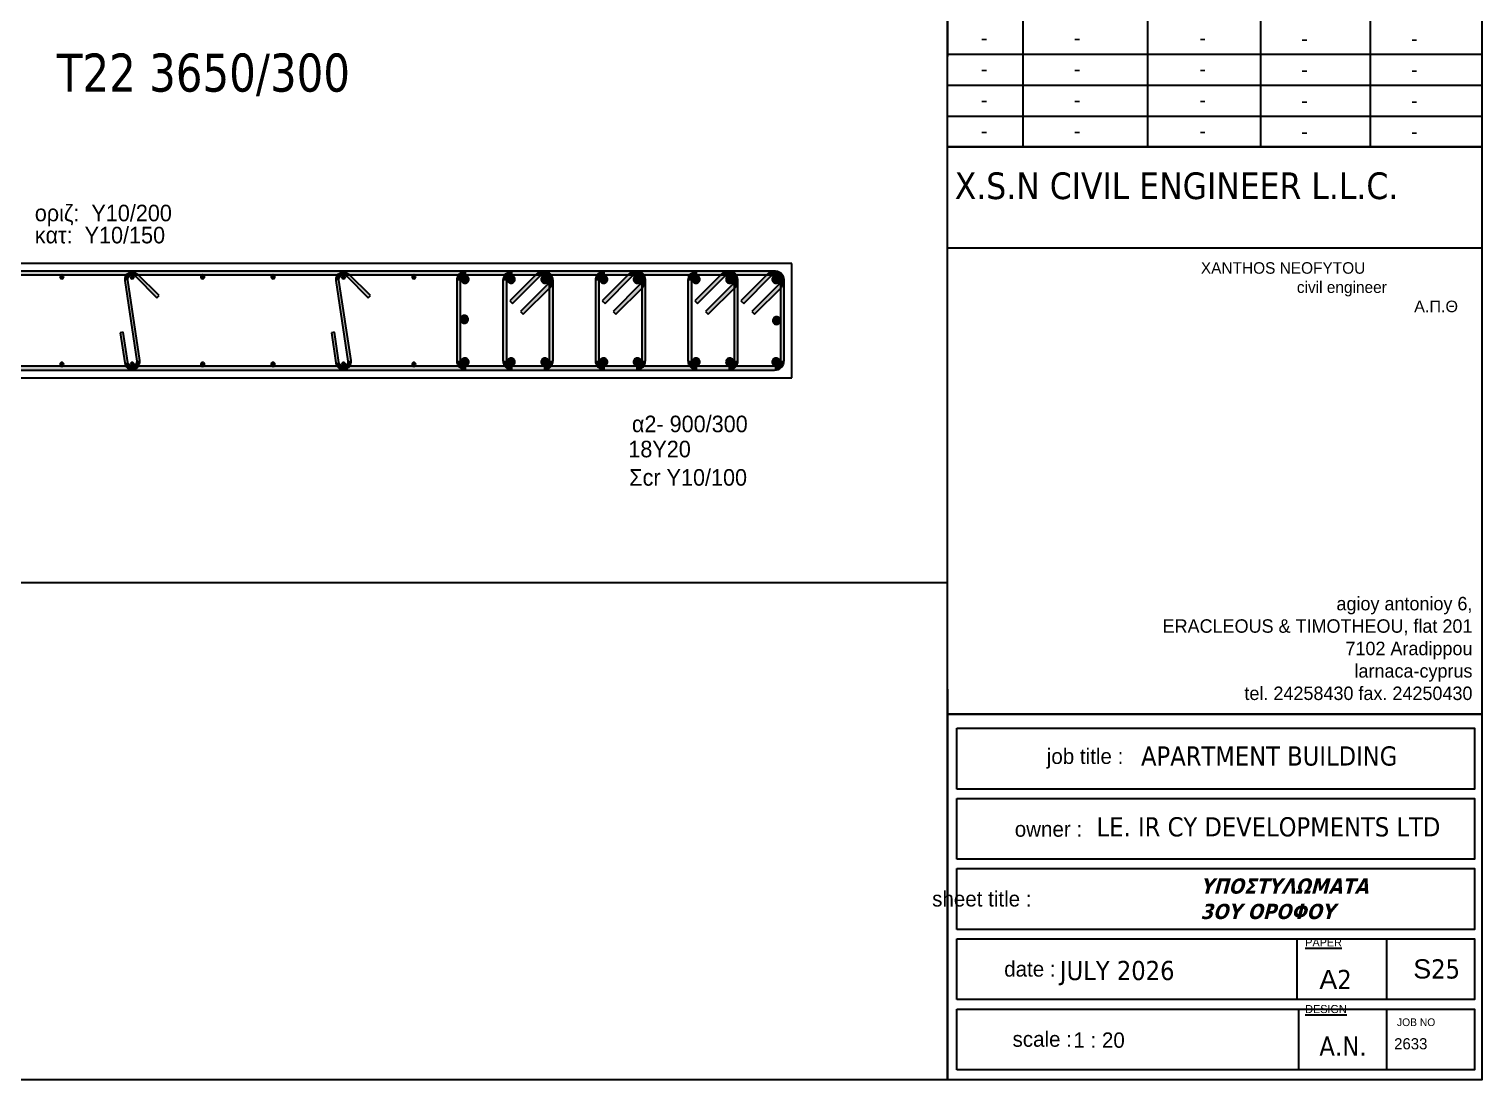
# Model space of a CAD drawing. Header units: millimetres. Extents: x -2171 to 1563, y -1758 to -1505.
# Drawn here: x -259.87 to -240.79, y -1630.29 to -1616.49 of the extents above; entities that cross this region are included whole.
import ezdxf

# ---------------------------------------------------------------- set-up
doc = ezdxf.new("R2010")
doc.units = ezdxf.units.MM
for name, color, linetype in [('-S_TEXT', 3, 'Continuous'), ('ANOIGMATA', 7, 'Continuous'), ('Col_Det', 7, 'Continuous'), ('Col_Det_Fill', 7, 'Continuous'), ('Geo_Col_Pro_1', 7, 'Continuous'), ('pinakaki', 153, 'Continuous')]:
    doc.layers.add(name, color=color, linetype=linetype)
doc.layers.add('TEXT', color=20, linetype='Continuous', lineweight=13)
doc.styles.add('S1Arl22_b_934_161', font='arial.ttf', dxfattribs={"width": 0.933629, "height": 0.002175})
doc.styles.get("Standard").update_dxf_attribs({"font": 'tahoma.ttf'})

# ---------------------------------------------------------------- blocks, each defined once
blk = doc.blocks.new('PINAKAKI')
at = {"color": 0}
for p, q in [((121988.65, -208358.392), (121988.65, -208373.351)), ((121989.64, -208370.631), (121989.64, -208374.541)), ((121991.28, -208374.541), (121991.28, -208370.631)), ((121992.766, -208374.541), (121992.766, -208370.631)), ((121994.208, -208374.541), (121994.208, -208370.631)), ((121995.67, -208375.87), (121988.651, -208375.87)), ((121988.651, -208381.659), (121988.651, -208386.792)), ((121988.774, -208382.974), (121988.774, -208382.175)), ((121988.774, -208383.895), (121988.774, -208383.096)), ((121988.774, -208384.816), (121988.774, -208384.018)), ((121988.774, -208385.738), (121988.774, -208384.939)), ((121988.774, -208386.659), (121988.774, -208385.861))]:
    blk.add_line(p, q, dxfattribs=at)
at = {"color": 3}
blk.add_line((121995.67, -208372.455), (121995.67, -208374.541), dxfattribs=at)
at = {"color": 0}
for points in [[(121988.651, -208370.631), (121995.67, -208370.631), (121995.67, -208374.541), (121988.651, -208374.541)], [(121988.651, -208370.631), (121995.67, -208370.631), (121995.67, -208374.541), (121988.651, -208374.541)], [(121988.651, -208374.541), (121995.67, -208374.541), (121995.67, -208381.988), (121988.651, -208381.988)], [(121988.651, -208381.988), (121995.67, -208381.988), (121995.67, -208386.792), (121988.651, -208386.792)]]:
    blk.add_lwpolyline(points, close=True, dxfattribs=at)
for points in [[(121988.651, -208373.322), (121995.67, -208373.322)], [(121988.651, -208373.728), (121995.67, -208373.728)], [(121988.651, -208374.135), (121995.67, -208374.135)], [(121988.774, -208382.175), (121995.574, -208382.175), (121995.574, -208382.974), (121988.774, -208382.974)], [(121988.774, -208383.096), (121995.574, -208383.096), (121995.574, -208383.895), (121988.774, -208383.895)], [(121988.774, -208384.018), (121995.574, -208384.018), (121995.574, -208384.816), (121988.774, -208384.816)], [(121988.774, -208384.939), (121995.574, -208384.939), (121995.574, -208385.738), (121988.774, -208385.738)], [(121993.239, -208384.939), (121993.239, -208385.738)], [(121994.417, -208384.939), (121994.417, -208385.738)], [(121988.774, -208385.861), (121995.574, -208385.861), (121995.574, -208386.659), (121988.774, -208386.659)], [(121993.259, -208385.861), (121993.259, -208386.659)], [(121994.417, -208385.861), (121994.417, -208386.659)]]:
    blk.add_lwpolyline(points, dxfattribs=at)
blk.add_lwpolyline([(121988.651, -208374.541), (121995.67, -208374.541)])
at = {"layer": 'ANOIGMATA', "attachment_point": 1}
for s, insert, char_height, width in [('\\pi4.5494;{\\fBankGothic Lt BT|b0|i0|c0|p34;\\H1.5x;\\C7;XANTHOS NEOFYTOU\\P\\pi5.8103;civil engineer\\P\\pi7.351;\\fArial|b0|i0|c161|p34;Α.Π.Θ}', (121987.429, -208376.054), 0.10094, 7.9171), ('\\pxqr;{\\fBankGothic Lt BT|b0|i0|c161|p34;\\H1.1667x;\\C0;agioy antonioy 6,\\PERACLEOUS & TIMOTHEOU, flat 201\\P7102 Aradippou\\Plarnaca-cyprus\\Ptel. 24258430 fax. 24250430}', (121987.487, -208380.449), 0.15141, 8.05841), ('\\pxqr;{\\fBankGothic Lt BT|b0|i0|c0|p34;\\H1.5x;\\C7; \\H1.3333x; job title :}', (121987.622, -208382.441), 0.10094, 3.33818), ('\\A1;\\pxql;{\\H0.99983x;\\C7;APARTMENT BUILDING  \\H0.75013x;  }', (121991.193, -208382.412), 0.25234, 5.34758), ('\\pxqr;{\\fBankGothic Lt BT|b0|i0|c0|p34;\\H1.5x;\\C7; \\H1.3333x; owner :}', (121987.081, -208383.397), 0.10094, 3.33818), ('\\A1;{\\C7;LE. IR CY DEVELOPMENTS LTD  }', (121990.609, -208383.342), 0.2523, 5.34758), ('{\\fBankGothic Lt BT|b0|i0|c0|p34;\\C7;     sheet title :}', (121988.074, -208384.313), 0.20187, 3.33818), ('\\pxi8.03;{\\fBankGothic Lt BT|b0|i0|c161|p34;\\H0.5x;\\L\\C7;PAPER\\H2x;\\l }', (121991.643, -208384.933), 0.2125, 3.51387), ('\\pxqr;{\\fBankGothic Lt BT|b0|i0|c0|p34;\\C7; date :}', (121986.733, -208385.234), 0.20187, 3.33818), ('{\\fTahoma|b0|i0|c0|p34;\\C7;JULY 2026}', (121990.127, -208385.229), 0.25234, 4.57511), ('\\pxi8.03;{\\fBankGothic Lt BT|b0|i0|c0|p34;\\H0.5x;\\L\\C7;DESIGN\\H2x;\\l }', (121991.643, -208385.808), 0.2125, 3.51387), ('\\pxi8.03;{\\fBankGothic Lt BT|b0|i0|c0|p34;\\C7;JOB NO}', (121993.744, -208385.984), 0.10094, 3.33818), ('\\pxqr;{\\fBankGothic Lt BT|b0|i0|c0|p34;\\C7; scale :}', (121986.947, -208386.155), 0.20187, 3.33818), ('\\pxi8.03;{\\fBankGothic Lt BT|b0|i0|c161|p34;\\C7;2\\fBankGothic Lt BT|b0|i0|c0|p34;633}', (121993.339, -208386.244), 0.14671, 4.85205)]:
    blk.add_mtext(s, dxfattribs=dict(at, insert=insert, char_height=char_height, width=width))
at = {"layer": 'ANOIGMATA', "char_height": 0.25234, "attachment_point": 1}
for s, insert in [('{\\fArial|b0|i0|c186|p34;A}2', (121993.535, -208385.347)), ('A{\\fArial|b0|i0|c186|p34;.}N{\\fArial|b0|i0|c186|p34;.}', (121993.535, -208386.222))]:
    blk.add_mtext_dynamic_manual_height_columns(s, width=10.89316, gutter_width=1, heights=[0], dxfattribs=dict(at, insert=insert))
at = {"layer": 'TEXT', "color": 0, "attachment_point": 1}
for s, insert, char_height, width in [('\\pxqc;{\\fTahoma|b0|i0|c0|p34;\\H0.8x;\\C7;-}', (121988.625, -208373.004), 0.25391, 1.01563), ('\\pxqc;{\\fTahoma|b0|i0|c0|p34;\\H0.8x;\\C7;-}', (121989.084, -208373.004), 0.25391, 2.53906), ('\\pxqc;{\\fTahoma|b0|i0|c0|p34;\\H0.8x;\\C7;-}', (121990.732, -208373.004), 0.25391, 2.53906), ('\\pxqc;{\\fTahoma|b0|i0|c161|p34;\\H0.8x;\\C7;-}', (121992.706, -208373.013), 0.25391, 1.26753), ('\\pxqc;{\\fTahoma|b0|i0|c161|p34;\\H0.8x;\\C7;-}', (121994.148, -208373.013), 0.25391, 1.26753), ('\\pxqc;{\\fTahoma|b0|i0|c0|p34;\\H0.8x;\\C7;-}', (121988.625, -208373.41), 0.25391, 1.01563), ('\\pxqc;{\\fTahoma|b0|i0|c0|p34;\\H0.8x;\\C7;-}', (121989.084, -208373.41), 0.25391, 2.53906), ('\\pxqc;{\\fTahoma|b0|i0|c0|p34;\\H0.8x;\\C7;-}', (121990.732, -208373.41), 0.25391, 2.53906), ('\\pxqc;{\\fTahoma|b0|i0|c161|p34;\\H0.8x;\\C7;-}', (121992.706, -208373.419), 0.25391, 1.26753), ('\\pxqc;{\\fTahoma|b0|i0|c161|p34;\\H0.8x;\\C7;-}', (121994.148, -208373.419), 0.25391, 1.26753), ('\\pxqc;{\\fTahoma|b0|i0|c0|p34;\\H0.8x;\\C7;-}', (121988.625, -208373.817), 0.25391, 1.01563), ('\\pxqc;{\\fTahoma|b0|i0|c0|p34;\\H0.8x;\\C7;-}', (121989.084, -208373.817), 0.25391, 2.53906), ('\\pxqc;{\\fTahoma|b0|i0|c0|p34;\\H0.8x;\\C7;-}', (121990.732, -208373.817), 0.25391, 2.53906), ('\\pxqc;{\\fTahoma|b0|i0|c161|p34;\\H0.8x;\\C7;-}', (121992.706, -208373.826), 0.25391, 1.26753), ('\\pxqc;{\\fTahoma|b0|i0|c161|p34;\\H0.8x;\\C7;-}', (121994.148, -208373.826), 0.25391, 1.26753), ('\\pxqc;{\\fTahoma|b0|i0|c0|p34;\\H0.8x;\\C7;-}', (121988.625, -208374.223), 0.25391, 1.01563), ('\\pxqc;{\\fTahoma|b0|i0|c0|p34;\\H0.8x;\\C7;-}', (121989.084, -208374.223), 0.25391, 2.53906), ('\\pxqc;{\\fTahoma|b0|i0|c0|p34;\\H0.8x;\\C7;-}', (121990.732, -208374.223), 0.25391, 2.53906), ('\\pxqc;{\\fTahoma|b0|i0|c161|p34;\\H0.8x;\\C7;-}', (121992.706, -208374.232), 0.25391, 1.26753), ('\\pxqc;{\\fTahoma|b0|i0|c161|p34;\\H0.8x;\\C7;-}', (121994.148, -208374.232), 0.25391, 1.26753), ('X.S.N CIVIL ENGINEER L.L.C.\\P', (121988.746, -208374.875), 0.35, 6.92207)]:
    blk.add_mtext(s, dxfattribs=dict(at, insert=insert, char_height=char_height, width=width))

msp = doc.modelspace()

# ---------------------------------------------------------------- hatches: boundary and pattern name
at = {"layer": 'Col_Det_Fill'}
for color, points in [(252, [(-253.05, -1619.7229), (-253.05, -1619.6729), (-264.9038, -1619.6729), (-264.9038, -1619.7229)]), (252, [(-258.6133, -1619.7977), (-258.5738, -1619.7918, -0.7233449), (-258.472, -1619.7405), (-258.4437, -1619.7122, 0.7233449)]), (252, [(-255.8384, -1619.7977), (-255.7989, -1619.7918, -0.7233449), (-255.6971, -1619.7405), (-255.6688, -1619.7122, 0.7233449)]), (252, [(-254.1266, -1619.7229), (-254.1266, -1619.6729, 0.4142136), (-254.2516, -1619.7979), (-254.2016, -1619.7979, -0.4142136)]), (252, [(-250.0766, -1619.7229), (-250.0766, -1619.6729), (-254.1266, -1619.6729), (-254.1266, -1619.7229)]), (252, [(-253.5194, -1619.7229), (-253.5194, -1619.6729, 0.4142136), (-253.6444, -1619.7979), (-253.5944, -1619.7979, -0.4142136)]), (252, [(-253.1123, -1619.7229), (-253.1123, -1619.6729), (-253.5194, -1619.6729), (-253.5194, -1619.7229)]), (252, [(-253.0373, -1619.7979), (-252.9873, -1619.7979, 0.6681786), (-253.2007, -1619.7095), (-253.1653, -1619.7449, -0.6681786)]), (252, [(-253.0592, -1619.8509), (-253.0239, -1619.8863, 0.6681786), (-253.1123, -1619.6729), (-253.1123, -1619.7229, -0.6681786)]), (252, [(-252.3051, -1619.7229), (-252.3051, -1619.6729, 0.4142136), (-252.4301, -1619.7979), (-252.3801, -1619.7979, -0.4142136)]), (252, [(-251.898, -1619.7229), (-251.898, -1619.6729), (-252.3051, -1619.6729), (-252.3051, -1619.7229)]), (252, [(-251.823, -1619.7979), (-251.773, -1619.7979, 0.6681786), (-251.9864, -1619.7095), (-251.951, -1619.7449, -0.6681786)]), (252, [(-251.845, -1619.8509), (-251.8096, -1619.8863, 0.6681786), (-251.898, -1619.6729), (-251.898, -1619.7229, -0.6681786)]), (252, [(-251.0908, -1619.7229), (-251.0908, -1619.6729, 0.4142136), (-251.2158, -1619.7979), (-251.1658, -1619.7979, -0.4142136)]), (252, [(-250.6837, -1619.7229), (-250.6837, -1619.6729), (-251.0908, -1619.6729), (-251.0908, -1619.7229)]), (252, [(-250.6087, -1619.7979), (-250.5587, -1619.7979, 0.6681786), (-250.7721, -1619.7095), (-250.7367, -1619.7449, -0.6681786)]), (252, [(-250.6307, -1619.8509), (-250.5953, -1619.8863, 0.6681786), (-250.6837, -1619.6729), (-250.6837, -1619.7229, -0.6681786)]), (252, [(-250.0016, -1619.7979), (-249.9516, -1619.7979, 0.6681786), (-250.1649, -1619.7095), (-250.1296, -1619.7449, -0.6681786)]), (252, [(-250.0235, -1619.8509), (-249.9882, -1619.8863, 0.6681786), (-250.0766, -1619.6729), (-250.0766, -1619.7229, -0.6681786)]), (133, [(-259.4644, -1619.7479, 0.4142136), (-259.4394, -1619.7729, 0.4142136), (-259.4144, -1619.7479, 0.4142136), (-259.4394, -1619.7229, 0.4142136)]), (252, [(-258.4551, -1620.854), (-258.4156, -1620.8481), (-258.5738, -1619.7918), (-258.6133, -1619.7977)]), (133, [(-258.5394, -1619.7479, 0.4142136), (-258.5144, -1619.7729, 0.4142136), (-258.4894, -1619.7479, 0.4142136), (-258.5144, -1619.7229, 0.4142136)]), (252, [(-258.4437, -1619.7122), (-258.472, -1619.7405), (-258.1892, -1620.0233), (-258.1609, -1619.995)]), (133, [(-257.6145, -1619.7479, 0.4142136), (-257.5895, -1619.7729, 0.4142136), (-257.5645, -1619.7479, 0.4142136), (-257.5895, -1619.7229, 0.4142136)]), (133, [(-256.6895, -1619.7479, 0.4142136), (-256.6645, -1619.7729, 0.4142136), (-256.6395, -1619.7479, 0.4142136), (-256.6645, -1619.7229, 0.4142136)]), (252, [(-255.6802, -1620.854), (-255.6406, -1620.8481), (-255.7989, -1619.7918), (-255.8384, -1619.7977)]), (133, [(-255.7645, -1619.7479, 0.4142136), (-255.7395, -1619.7729, 0.4142136), (-255.7145, -1619.7479, 0.4142136), (-255.7395, -1619.7229, 0.4142136)]), (252, [(-255.6688, -1619.7122), (-255.6971, -1619.7405), (-255.4143, -1620.0233), (-255.386, -1619.995)]), (133, [(-254.8395, -1619.7479, 0.4142136), (-254.8145, -1619.7729, 0.4142136), (-254.7895, -1619.7479, 0.4142136), (-254.8145, -1619.7229, 0.4142136)]), (252, [(-254.2016, -1619.7979), (-254.2516, -1619.7979), (-254.2516, -1620.8479), (-254.2016, -1620.8479)]), (12, [(-254.0942, -1619.7802, 0.4142136), (-254.1442, -1619.7302, 0.4142136), (-254.1942, -1619.7802, 0.4142136), (-254.1442, -1619.8302, 0.4142136)]), (252, [(-253.5944, -1619.7979), (-253.6444, -1619.7979), (-253.6444, -1620.8479), (-253.5944, -1620.8479)]), (56, [(-253.4871, -1619.7802, 0.4142136), (-253.5371, -1619.7302, 0.4142136), (-253.5871, -1619.7802, 0.4142136), (-253.5371, -1619.8302, 0.4142136)]), (252, [(-253.1653, -1619.7449), (-253.2007, -1619.7095), (-253.5542, -1620.0631), (-253.5189, -1620.0984)]), (252, [(-253.4128, -1620.2045), (-253.3774, -1620.2399), (-253.0239, -1619.8863), (-253.0592, -1619.8509)]), (56, [(-253.0446, -1619.7802, 0.4142136), (-253.0946, -1619.7302, 0.4142136), (-253.1446, -1619.7802, 0.4142136), (-253.0946, -1619.8302, 0.4142136)]), (252, [(-253.0373, -1620.8479), (-252.9873, -1620.8479), (-252.9873, -1619.7979), (-253.0373, -1619.7979)]), (252, [(-252.3801, -1619.7979), (-252.4301, -1619.7979), (-252.4301, -1620.8479), (-252.3801, -1620.8479)]), (56, [(-252.2728, -1619.7802, 0.4142136), (-252.3228, -1619.7302, 0.4142136), (-252.3728, -1619.7802, 0.4142136), (-252.3228, -1619.8302, 0.4142136)]), (252, [(-251.951, -1619.7449), (-251.9864, -1619.7095), (-252.3399, -1620.0631), (-252.3046, -1620.0984)]), (252, [(-252.1985, -1620.2045), (-252.1632, -1620.2399), (-251.8096, -1619.8863), (-251.845, -1619.8509)]), (56, [(-251.8303, -1619.7802, 0.4142136), (-251.8803, -1619.7302, 0.4142136), (-251.9303, -1619.7802, 0.4142136), (-251.8803, -1619.8302, 0.4142136)]), (252, [(-251.823, -1620.8479), (-251.773, -1620.8479), (-251.773, -1619.7979), (-251.823, -1619.7979)]), (252, [(-251.1658, -1619.7979), (-251.2158, -1619.7979), (-251.2158, -1620.8479), (-251.1658, -1620.8479)]), (56, [(-251.0585, -1619.7802, 0.4142136), (-251.1085, -1619.7302, 0.4142136), (-251.1585, -1619.7802, 0.4142136), (-251.1085, -1619.8302, 0.4142136)]), (252, [(-250.7367, -1619.7449), (-250.7721, -1619.7095), (-251.1256, -1620.0631), (-251.0903, -1620.0984)]), (252, [(-250.9842, -1620.2045), (-250.9489, -1620.2399), (-250.5953, -1619.8863), (-250.6307, -1619.8509)]), (56, [(-250.616, -1619.7802, 0.4142136), (-250.666, -1619.7302, 0.4142136), (-250.716, -1619.7802, 0.4142136), (-250.666, -1619.8302, 0.4142136)]), (252, [(-250.6087, -1620.8479), (-250.5587, -1620.8479), (-250.5587, -1619.7979), (-250.6087, -1619.7979)]), (252, [(-250.1296, -1619.7449), (-250.1649, -1619.7095), (-250.5185, -1620.0631), (-250.4831, -1620.0984)]), (252, [(-250.3771, -1620.2045), (-250.3417, -1620.2399), (-249.9882, -1619.8863), (-250.0235, -1619.8509)]), (12, [(-250.0089, -1619.7802, 0.4142136), (-250.0589, -1619.7302, 0.4142136), (-250.1089, -1619.7802, 0.4142136), (-250.0589, -1619.8302, 0.4142136)]), (252, [(-250.0016, -1620.8479), (-249.9516, -1620.8479), (-249.9516, -1619.7979), (-250.0016, -1619.7979)]), (133, [(-254.1016, -1620.3062, 0.4142136), (-254.1516, -1620.2562, 0.4142136), (-254.2016, -1620.3062, 0.4142136), (-254.1516, -1620.3562, 0.4142136)]), (133, [(-250.0016, -1620.3229, 0.4142136), (-250.0516, -1620.2729, 0.4142136), (-250.1016, -1620.3229, 0.4142136), (-250.0516, -1620.3729, 0.4142136)]), (252, [(-258.633, -1620.4762), (-258.6726, -1620.4821), (-258.6133, -1620.8777), (-258.5738, -1620.8718)]), (252, [(-255.8581, -1620.4762), (-255.8977, -1620.4821), (-255.8384, -1620.8777), (-255.7989, -1620.8718)]), (252, [(-258.5738, -1620.8718), (-258.6133, -1620.8777, 1), (-258.4156, -1620.8481), (-258.4551, -1620.854, -1)]), (252, [(-255.7989, -1620.8718), (-255.8384, -1620.8777, 1), (-255.6406, -1620.8481), (-255.6802, -1620.854, -1)]), (252, [(-254.2016, -1620.8479), (-254.2516, -1620.8479, 0.4142136), (-254.1266, -1620.9729), (-254.1266, -1620.9229, -0.4142136)]), (12, [(-254.0942, -1620.8656, 0.4142136), (-254.1442, -1620.8156, 0.4142136), (-254.1942, -1620.8656, 0.4142136), (-254.1442, -1620.9156, 0.4142136)]), (252, [(-253.5944, -1620.8479), (-253.6444, -1620.8479, 0.4142136), (-253.5194, -1620.9729), (-253.5194, -1620.9229, -0.4142136)]), (56, [(-253.4871, -1620.8656, 0.4142136), (-253.5371, -1620.8156, 0.4142136), (-253.5871, -1620.8656, 0.4142136), (-253.5371, -1620.9156, 0.4142136)]), (56, [(-253.0446, -1620.8656, 0.4142136), (-253.0946, -1620.8156, 0.4142136), (-253.1446, -1620.8656, 0.4142136), (-253.0946, -1620.9156, 0.4142136)]), (252, [(-253.1123, -1620.9229), (-253.1123, -1620.9729, 0.4142136), (-252.9873, -1620.8479), (-253.0373, -1620.8479, -0.4142136)]), (252, [(-252.3801, -1620.8479), (-252.4301, -1620.8479, 0.4142136), (-252.3051, -1620.9729), (-252.3051, -1620.9229, -0.4142136)]), (56, [(-252.2728, -1620.8656, 0.4142136), (-252.3228, -1620.8156, 0.4142136), (-252.3728, -1620.8656, 0.4142136), (-252.3228, -1620.9156, 0.4142136)]), (56, [(-251.8303, -1620.8656, 0.4142136), (-251.8803, -1620.8156, 0.4142136), (-251.9303, -1620.8656, 0.4142136), (-251.8803, -1620.9156, 0.4142136)]), (252, [(-251.898, -1620.9229), (-251.898, -1620.9729, 0.4142136), (-251.773, -1620.8479), (-251.823, -1620.8479, -0.4142136)]), (252, [(-251.1658, -1620.8479), (-251.2158, -1620.8479, 0.4142136), (-251.0908, -1620.9729), (-251.0908, -1620.9229, -0.4142136)]), (56, [(-251.0585, -1620.8656, 0.4142136), (-251.1085, -1620.8156, 0.4142136), (-251.1585, -1620.8656, 0.4142136), (-251.1085, -1620.9156, 0.4142136)]), (56, [(-250.616, -1620.8656, 0.4142136), (-250.666, -1620.8156, 0.4142136), (-250.716, -1620.8656, 0.4142136), (-250.666, -1620.9156, 0.4142136)]), (252, [(-250.6837, -1620.9229), (-250.6837, -1620.9729, 0.4142136), (-250.5587, -1620.8479), (-250.6087, -1620.8479, -0.4142136)]), (12, [(-250.0089, -1620.8656, 0.4142136), (-250.0589, -1620.8156, 0.4142136), (-250.1089, -1620.8656, 0.4142136), (-250.0589, -1620.9156, 0.4142136)]), (252, [(-250.0766, -1620.9229), (-250.0766, -1620.9729, 0.4142136), (-249.9516, -1620.8479), (-250.0016, -1620.8479, -0.4142136)]), (252, [(-264.9038, -1620.9229), (-264.9038, -1620.9729), (-253.05, -1620.9729), (-253.05, -1620.9229)]), (133, [(-259.4644, -1620.8979, 0.4142136), (-259.4394, -1620.9229, 0.4142136), (-259.4144, -1620.8979, 0.4142136), (-259.4394, -1620.8729, 0.4142136)]), (133, [(-258.5394, -1620.8979, 0.4142136), (-258.5144, -1620.9229, 0.4142136), (-258.4894, -1620.8979, 0.4142136), (-258.5144, -1620.8729, 0.4142136)]), (133, [(-257.6145, -1620.8979, 0.4142136), (-257.5895, -1620.9229, 0.4142136), (-257.5645, -1620.8979, 0.4142136), (-257.5895, -1620.8729, 0.4142136)]), (133, [(-256.6895, -1620.8979, 0.4142136), (-256.6645, -1620.9229, 0.4142136), (-256.6395, -1620.8979, 0.4142136), (-256.6645, -1620.8729, 0.4142136)]), (133, [(-255.7645, -1620.8979, 0.4142136), (-255.7395, -1620.9229, 0.4142136), (-255.7145, -1620.8979, 0.4142136), (-255.7395, -1620.8729, 0.4142136)]), (133, [(-254.8395, -1620.8979, 0.4142136), (-254.8145, -1620.9229, 0.4142136), (-254.7895, -1620.8979, 0.4142136), (-254.8145, -1620.8729, 0.4142136)]), (252, [(-254.1266, -1620.9229), (-254.1266, -1620.9729), (-250.0766, -1620.9729), (-250.0766, -1620.9229)]), (252, [(-253.5194, -1620.9229), (-253.5194, -1620.9729), (-253.1123, -1620.9729), (-253.1123, -1620.9229)]), (252, [(-252.3051, -1620.9229), (-252.3051, -1620.9729), (-251.898, -1620.9729), (-251.898, -1620.9229)]), (252, [(-251.0908, -1620.9229), (-251.0908, -1620.9729), (-250.6837, -1620.9729), (-250.6837, -1620.9229)])]:
    msp.add_hatch(color=color, dxfattribs=at).paths.add_polyline_path(points)

# ---------------------------------------------------------------- linework, layer by layer
at = {"layer": '-S_TEXT', "ltscale": 5}
msp.add_lwpolyline([(-298.9343, -1590.2497), (-240.7868, -1590.2497), (-240.7868, -1630.2944), (-298.9343, -1630.2944)], close=True, dxfattribs=at)
at = {"layer": 'Col_Det', "color": 7}
for points in [[(-249.8516, -1619.5729), (-268.1023, -1619.5729)], [(-253.05, -1619.6729), (-264.9038, -1619.6729)], [(-250.0766, -1619.6729), (-254.1266, -1619.6729)], [(-253.1123, -1619.6729), (-253.5194, -1619.6729)], [(-253.05, -1619.7229), (-253.05, -1619.6729)], [(-251.898, -1619.6729), (-252.3051, -1619.6729)], [(-250.6837, -1619.6729), (-251.0908, -1619.6729)], [(-249.8516, -1621.0729), (-249.8516, -1619.5729)], [(-264.9038, -1619.7229), (-253.05, -1619.7229)], [(-258.6133, -1619.7977), (-258.4551, -1620.854)], [(-258.4156, -1620.8481), (-258.5738, -1619.7918)], [(-258.472, -1619.7405), (-258.1892, -1620.0233)], [(-258.1609, -1619.995), (-258.4437, -1619.7122)], [(-255.8384, -1619.7977), (-255.6802, -1620.854)], [(-255.6406, -1620.8481), (-255.7989, -1619.7918)], [(-255.6971, -1619.7405), (-255.4143, -1620.0233)], [(-255.386, -1619.995), (-255.6688, -1619.7122)], [(-254.2516, -1619.7979), (-254.2516, -1620.8479)], [(-254.2016, -1620.8479), (-254.2016, -1619.7979)], [(-254.1266, -1619.7229), (-250.0766, -1619.7229)], [(-253.6444, -1619.7979), (-253.6444, -1620.8479)], [(-253.5944, -1620.8479), (-253.5944, -1619.7979)], [(-253.2007, -1619.7095), (-253.5542, -1620.0631)], [(-253.5194, -1619.7229), (-253.1123, -1619.7229)], [(-253.5189, -1620.0984), (-253.1653, -1619.7449)], [(-253.0592, -1619.8509), (-253.4128, -1620.2045)], [(-253.3774, -1620.2399), (-253.0239, -1619.8863)], [(-253.0373, -1619.7979), (-253.0373, -1620.8479)], [(-252.9873, -1620.8479), (-252.9873, -1619.7979)], [(-252.4301, -1619.7979), (-252.4301, -1620.8479)], [(-252.3801, -1620.8479), (-252.3801, -1619.7979)], [(-251.9864, -1619.7095), (-252.3399, -1620.0631)], [(-252.3051, -1619.7229), (-251.898, -1619.7229)], [(-252.3046, -1620.0984), (-251.951, -1619.7449)], [(-251.845, -1619.8509), (-252.1985, -1620.2045)], [(-252.1632, -1620.2399), (-251.8096, -1619.8863)], [(-251.823, -1619.7979), (-251.823, -1620.8479)], [(-251.773, -1620.8479), (-251.773, -1619.7979)], [(-251.2158, -1619.7979), (-251.2158, -1620.8479)], [(-251.1658, -1620.8479), (-251.1658, -1619.7979)], [(-250.7721, -1619.7095), (-251.1256, -1620.0631)], [(-251.0908, -1619.7229), (-250.6837, -1619.7229)], [(-251.0903, -1620.0984), (-250.7367, -1619.7449)], [(-250.6307, -1619.8509), (-250.9842, -1620.2045)], [(-250.9489, -1620.2399), (-250.5953, -1619.8863)], [(-250.6087, -1619.7979), (-250.6087, -1620.8479)], [(-250.5587, -1620.8479), (-250.5587, -1619.7979)], [(-250.1649, -1619.7095), (-250.5185, -1620.0631)], [(-250.4831, -1620.0984), (-250.1296, -1619.7449)], [(-250.0235, -1619.8509), (-250.3771, -1620.2045)], [(-250.3417, -1620.2399), (-249.9882, -1619.8863)], [(-250.0016, -1619.7979), (-250.0016, -1620.8479)], [(-249.9516, -1620.8479), (-249.9516, -1619.7979)], [(-258.1892, -1620.0233), (-258.1609, -1619.995)], [(-255.4143, -1620.0233), (-255.386, -1619.995)], [(-253.5542, -1620.0631), (-253.5189, -1620.0984)], [(-252.3399, -1620.0631), (-252.3046, -1620.0984)], [(-251.1256, -1620.0631), (-251.0903, -1620.0984)], [(-250.5185, -1620.0631), (-250.4831, -1620.0984)], [(-253.4128, -1620.2045), (-253.3774, -1620.2399)], [(-252.1985, -1620.2045), (-252.1632, -1620.2399)], [(-250.9842, -1620.2045), (-250.9489, -1620.2399)], [(-250.3771, -1620.2045), (-250.3417, -1620.2399)], [(-258.633, -1620.4762), (-258.6726, -1620.4821)], [(-258.6726, -1620.4821), (-258.6133, -1620.8777)], [(-258.5738, -1620.8718), (-258.633, -1620.4762)], [(-255.8581, -1620.4762), (-255.8977, -1620.4821)], [(-255.8977, -1620.4821), (-255.8384, -1620.8777)], [(-255.7989, -1620.8718), (-255.8581, -1620.4762)], [(-253.05, -1620.9229), (-264.9038, -1620.9229)], [(-264.9038, -1620.9729), (-253.05, -1620.9729)], [(-250.0766, -1620.9229), (-254.1266, -1620.9229)], [(-254.1266, -1620.9729), (-250.0766, -1620.9729)], [(-253.1123, -1620.9229), (-253.5194, -1620.9229)], [(-253.5194, -1620.9729), (-253.1123, -1620.9729)], [(-253.05, -1620.9729), (-253.05, -1620.9229)], [(-251.898, -1620.9229), (-252.3051, -1620.9229)], [(-252.3051, -1620.9729), (-251.898, -1620.9729)], [(-250.6837, -1620.9229), (-251.0908, -1620.9229)], [(-251.0908, -1620.9729), (-250.6837, -1620.9729)], [(-268.1023, -1621.0729), (-249.8516, -1621.0729)]]:
    msp.add_lwpolyline(points, dxfattribs=at)
for points in [[(-258.4437, -1619.7122, 0.7233449), (-258.6133, -1619.7977, 0.7233449)], [(-255.6688, -1619.7122, 0.7233449), (-255.8384, -1619.7977, 0.7233449)], [(-254.1266, -1619.6729, 0.4142136), (-254.2516, -1619.7979)], [(-253.5194, -1619.6729, 0.4142136), (-253.6444, -1619.7979)], [(-252.9873, -1619.7979, 0.6681786), (-253.2007, -1619.7095)], [(-253.0239, -1619.8863, 0.6681786), (-253.1123, -1619.6729)], [(-252.3051, -1619.6729, 0.4142136), (-252.4301, -1619.7979)], [(-251.773, -1619.7979, 0.6681786), (-251.9864, -1619.7095)], [(-251.8096, -1619.8863, 0.6681786), (-251.898, -1619.6729)], [(-251.0908, -1619.6729, 0.4142136), (-251.2158, -1619.7979)], [(-250.5587, -1619.7979, 0.6681786), (-250.7721, -1619.7095)], [(-250.5953, -1619.8863, 0.6681786), (-250.6837, -1619.6729)], [(-249.9516, -1619.7979, 0.6681786), (-250.1649, -1619.7095)], [(-249.9882, -1619.8863, 0.6681786), (-250.0766, -1619.6729)], [(-259.4394, -1619.7229, 0.4142136), (-259.4644, -1619.7479, 0.4142136)], [(-259.4644, -1619.7479, 0.4142136), (-259.4394, -1619.7729, 0.4142136)], [(-259.4144, -1619.7479, 0.4142136), (-259.4394, -1619.7229, 0.4142136)], [(-259.4394, -1619.7729, 0.4142136), (-259.4144, -1619.7479, 0.4142136)], [(-258.5738, -1619.7918, -0.7233449), (-258.472, -1619.7405)], [(-258.5144, -1619.7229, 0.4142136), (-258.5394, -1619.7479, 0.4142136)], [(-258.5394, -1619.7479, 0.4142136), (-258.5144, -1619.7729, 0.4142136)], [(-258.4894, -1619.7479, 0.4142136), (-258.5144, -1619.7229, 0.4142136)], [(-258.5144, -1619.7729, 0.4142136), (-258.4894, -1619.7479, 0.4142136)], [(-257.5895, -1619.7229, 0.4142136), (-257.6145, -1619.7479, 0.4142136)], [(-257.6145, -1619.7479, 0.4142136), (-257.5895, -1619.7729, 0.4142136)], [(-257.5645, -1619.7479, 0.4142136), (-257.5895, -1619.7229, 0.4142136)], [(-257.5895, -1619.7729, 0.4142136), (-257.5645, -1619.7479, 0.4142136)], [(-256.6645, -1619.7229, 0.4142136), (-256.6895, -1619.7479, 0.4142136)], [(-256.6895, -1619.7479, 0.4142136), (-256.6645, -1619.7729, 0.4142136)], [(-256.6395, -1619.7479, 0.4142136), (-256.6645, -1619.7229, 0.4142136)], [(-256.6645, -1619.7729, 0.4142136), (-256.6395, -1619.7479, 0.4142136)], [(-255.7989, -1619.7918, -0.7233449), (-255.6971, -1619.7405)], [(-255.7395, -1619.7229, 0.4142136), (-255.7645, -1619.7479, 0.4142136)], [(-255.7645, -1619.7479, 0.4142136), (-255.7395, -1619.7729, 0.4142136)], [(-255.7145, -1619.7479, 0.4142136), (-255.7395, -1619.7229, 0.4142136)], [(-255.7395, -1619.7729, 0.4142136), (-255.7145, -1619.7479, 0.4142136)], [(-254.8145, -1619.7229, 0.4142136), (-254.8395, -1619.7479, 0.4142136)], [(-254.8395, -1619.7479, 0.4142136), (-254.8145, -1619.7729, 0.4142136)], [(-254.7895, -1619.7479, 0.4142136), (-254.8145, -1619.7229, 0.4142136)], [(-254.8145, -1619.7729, 0.4142136), (-254.7895, -1619.7479, 0.4142136)], [(-254.2016, -1619.7979, -0.4142136), (-254.1266, -1619.7229, -0.4142136)], [(-254.1442, -1619.7302, 0.4142136), (-254.1942, -1619.7802, 0.4142136)], [(-254.1942, -1619.7802, 0.4142136), (-254.1442, -1619.8302, 0.4142136)], [(-254.0942, -1619.7802, 0.4142136), (-254.1442, -1619.7302, 0.4142136)], [(-254.1442, -1619.8302, 0.4142136), (-254.0942, -1619.7802, 0.4142136)], [(-253.5944, -1619.7979, -0.4142136), (-253.5194, -1619.7229, -0.4142136)], [(-253.5371, -1619.7302, 0.4142136), (-253.5871, -1619.7802, 0.4142136)], [(-253.5871, -1619.7802, 0.4142136), (-253.5371, -1619.8302, 0.4142136)], [(-253.4871, -1619.7802, 0.4142136), (-253.5371, -1619.7302, 0.4142136)], [(-253.5371, -1619.8302, 0.4142136), (-253.4871, -1619.7802, 0.4142136)], [(-253.1653, -1619.7449, -0.6681786), (-253.0373, -1619.7979, -0.6681786)], [(-253.0946, -1619.7302, 0.4142136), (-253.1446, -1619.7802, 0.4142136)], [(-253.1446, -1619.7802, 0.4142136), (-253.0946, -1619.8302, 0.4142136)], [(-253.1123, -1619.7229, -0.6681786), (-253.0592, -1619.8509, -0.6681786)], [(-253.0446, -1619.7802, 0.4142136), (-253.0946, -1619.7302, 0.4142136)], [(-253.0946, -1619.8302, 0.4142136), (-253.0446, -1619.7802, 0.4142136)], [(-252.3801, -1619.7979, -0.4142136), (-252.3051, -1619.7229, -0.4142136)], [(-252.3228, -1619.7302, 0.4142136), (-252.3728, -1619.7802, 0.4142136)], [(-252.3728, -1619.7802, 0.4142136), (-252.3228, -1619.8302, 0.4142136)], [(-252.2728, -1619.7802, 0.4142136), (-252.3228, -1619.7302, 0.4142136)], [(-252.3228, -1619.8302, 0.4142136), (-252.2728, -1619.7802, 0.4142136)], [(-251.951, -1619.7449, -0.6681786), (-251.823, -1619.7979, -0.6681786)], [(-251.8803, -1619.7302, 0.4142136), (-251.9303, -1619.7802, 0.4142136)], [(-251.9303, -1619.7802, 0.4142136), (-251.8803, -1619.8302, 0.4142136)], [(-251.898, -1619.7229, -0.6681786), (-251.845, -1619.8509, -0.6681786)], [(-251.8303, -1619.7802, 0.4142136), (-251.8803, -1619.7302, 0.4142136)], [(-251.8803, -1619.8302, 0.4142136), (-251.8303, -1619.7802, 0.4142136)], [(-251.1658, -1619.7979, -0.4142136), (-251.0908, -1619.7229, -0.4142136)], [(-251.1085, -1619.7302, 0.4142136), (-251.1585, -1619.7802, 0.4142136)], [(-251.1585, -1619.7802, 0.4142136), (-251.1085, -1619.8302, 0.4142136)], [(-251.0585, -1619.7802, 0.4142136), (-251.1085, -1619.7302, 0.4142136)], [(-251.1085, -1619.8302, 0.4142136), (-251.0585, -1619.7802, 0.4142136)], [(-250.7367, -1619.7449, -0.6681786), (-250.6087, -1619.7979, -0.6681786)], [(-250.666, -1619.7302, 0.4142136), (-250.716, -1619.7802, 0.4142136)], [(-250.716, -1619.7802, 0.4142136), (-250.666, -1619.8302, 0.4142136)], [(-250.6837, -1619.7229, -0.6681786), (-250.6307, -1619.8509, -0.6681786)], [(-250.616, -1619.7802, 0.4142136), (-250.666, -1619.7302, 0.4142136)], [(-250.666, -1619.8302, 0.4142136), (-250.616, -1619.7802, 0.4142136)], [(-250.1296, -1619.7449, -0.6681786), (-250.0016, -1619.7979, -0.6681786)], [(-250.0589, -1619.7302, 0.4142136), (-250.1089, -1619.7802, 0.4142136)], [(-250.1089, -1619.7802, 0.4142136), (-250.0589, -1619.8302, 0.4142136)], [(-250.0766, -1619.7229, -0.6681786), (-250.0235, -1619.8509, -0.6681786)], [(-250.0089, -1619.7802, 0.4142136), (-250.0589, -1619.7302, 0.4142136)], [(-250.0589, -1619.8302, 0.4142136), (-250.0089, -1619.7802, 0.4142136)], [(-254.1516, -1620.2562, 0.4142136), (-254.2016, -1620.3062, 0.4142136)], [(-254.1016, -1620.3062, 0.4142136), (-254.1516, -1620.2562, 0.4142136)], [(-250.0516, -1620.2729, 0.4142136), (-250.1016, -1620.3229, 0.4142136)], [(-250.0016, -1620.3229, 0.4142136), (-250.0516, -1620.2729, 0.4142136)], [(-254.2016, -1620.3062, 0.4142136), (-254.1516, -1620.3562, 0.4142136)], [(-254.1516, -1620.3562, 0.4142136), (-254.1016, -1620.3062, 0.4142136)], [(-250.1016, -1620.3229, 0.4142136), (-250.0516, -1620.3729, 0.4142136)], [(-250.0516, -1620.3729, 0.4142136), (-250.0016, -1620.3229, 0.4142136)], [(-258.6133, -1620.8777, 1), (-258.4156, -1620.8481)], [(-255.8384, -1620.8777, 1), (-255.6406, -1620.8481)], [(-254.2516, -1620.8479, 0.4142136), (-254.1266, -1620.9729)], [(-254.1266, -1620.9229, -0.4142136), (-254.2016, -1620.8479, -0.4142136)], [(-254.1442, -1620.8156, 0.4142136), (-254.1942, -1620.8656, 0.4142136)], [(-254.0942, -1620.8656, 0.4142136), (-254.1442, -1620.8156, 0.4142136)], [(-253.6444, -1620.8479, 0.4142136), (-253.5194, -1620.9729)], [(-253.5194, -1620.9229, -0.4142136), (-253.5944, -1620.8479, -0.4142136)], [(-253.5371, -1620.8156, 0.4142136), (-253.5871, -1620.8656, 0.4142136)], [(-253.4871, -1620.8656, 0.4142136), (-253.5371, -1620.8156, 0.4142136)], [(-253.0946, -1620.8156, 0.4142136), (-253.1446, -1620.8656, 0.4142136)], [(-253.1123, -1620.9729, 0.4142136), (-252.9873, -1620.8479)], [(-253.0373, -1620.8479, -0.4142136), (-253.1123, -1620.9229, -0.4142136)], [(-253.0446, -1620.8656, 0.4142136), (-253.0946, -1620.8156, 0.4142136)], [(-252.4301, -1620.8479, 0.4142136), (-252.3051, -1620.9729)], [(-252.3051, -1620.9229, -0.4142136), (-252.3801, -1620.8479, -0.4142136)], [(-252.3228, -1620.8156, 0.4142136), (-252.3728, -1620.8656, 0.4142136)], [(-252.2728, -1620.8656, 0.4142136), (-252.3228, -1620.8156, 0.4142136)], [(-251.8803, -1620.8156, 0.4142136), (-251.9303, -1620.8656, 0.4142136)], [(-251.898, -1620.9729, 0.4142136), (-251.773, -1620.8479)], [(-251.823, -1620.8479, -0.4142136), (-251.898, -1620.9229, -0.4142136)], [(-251.8303, -1620.8656, 0.4142136), (-251.8803, -1620.8156, 0.4142136)], [(-251.2158, -1620.8479, 0.4142136), (-251.0908, -1620.9729)], [(-251.0908, -1620.9229, -0.4142136), (-251.1658, -1620.8479, -0.4142136)], [(-251.1085, -1620.8156, 0.4142136), (-251.1585, -1620.8656, 0.4142136)], [(-251.0585, -1620.8656, 0.4142136), (-251.1085, -1620.8156, 0.4142136)], [(-250.666, -1620.8156, 0.4142136), (-250.716, -1620.8656, 0.4142136)], [(-250.6837, -1620.9729, 0.4142136), (-250.5587, -1620.8479)], [(-250.6087, -1620.8479, -0.4142136), (-250.6837, -1620.9229, -0.4142136)], [(-250.616, -1620.8656, 0.4142136), (-250.666, -1620.8156, 0.4142136)], [(-250.0589, -1620.8156, 0.4142136), (-250.1089, -1620.8656, 0.4142136)], [(-250.0766, -1620.9729, 0.4142136), (-249.9516, -1620.8479)], [(-250.0016, -1620.8479, -0.4142136), (-250.0766, -1620.9229, -0.4142136)], [(-250.0089, -1620.8656, 0.4142136), (-250.0589, -1620.8156, 0.4142136)], [(-259.4394, -1620.8729, 0.4142136), (-259.4644, -1620.8979, 0.4142136)], [(-259.4644, -1620.8979, 0.4142136), (-259.4394, -1620.9229, 0.4142136)], [(-259.4144, -1620.8979, 0.4142136), (-259.4394, -1620.8729, 0.4142136)], [(-259.4394, -1620.9229, 0.4142136), (-259.4144, -1620.8979, 0.4142136)], [(-258.4551, -1620.854, -1), (-258.5738, -1620.8718, -1)], [(-258.5144, -1620.8729, 0.4142136), (-258.5394, -1620.8979, 0.4142136)], [(-258.5394, -1620.8979, 0.4142136), (-258.5144, -1620.9229, 0.4142136)], [(-258.4894, -1620.8979, 0.4142136), (-258.5144, -1620.8729, 0.4142136)], [(-258.5144, -1620.9229, 0.4142136), (-258.4894, -1620.8979, 0.4142136)], [(-257.5895, -1620.8729, 0.4142136), (-257.6145, -1620.8979, 0.4142136)], [(-257.6145, -1620.8979, 0.4142136), (-257.5895, -1620.9229, 0.4142136)], [(-257.5645, -1620.8979, 0.4142136), (-257.5895, -1620.8729, 0.4142136)], [(-257.5895, -1620.9229, 0.4142136), (-257.5645, -1620.8979, 0.4142136)], [(-256.6645, -1620.8729, 0.4142136), (-256.6895, -1620.8979, 0.4142136)], [(-256.6895, -1620.8979, 0.4142136), (-256.6645, -1620.9229, 0.4142136)], [(-256.6395, -1620.8979, 0.4142136), (-256.6645, -1620.8729, 0.4142136)], [(-256.6645, -1620.9229, 0.4142136), (-256.6395, -1620.8979, 0.4142136)], [(-255.6802, -1620.854, -1), (-255.7989, -1620.8718, -1)], [(-255.7395, -1620.8729, 0.4142136), (-255.7645, -1620.8979, 0.4142136)], [(-255.7645, -1620.8979, 0.4142136), (-255.7395, -1620.9229, 0.4142136)], [(-255.7145, -1620.8979, 0.4142136), (-255.7395, -1620.8729, 0.4142136)], [(-255.7395, -1620.9229, 0.4142136), (-255.7145, -1620.8979, 0.4142136)], [(-254.8145, -1620.8729, 0.4142136), (-254.8395, -1620.8979, 0.4142136)], [(-254.8395, -1620.8979, 0.4142136), (-254.8145, -1620.9229, 0.4142136)], [(-254.7895, -1620.8979, 0.4142136), (-254.8145, -1620.8729, 0.4142136)], [(-254.8145, -1620.9229, 0.4142136), (-254.7895, -1620.8979, 0.4142136)], [(-254.1942, -1620.8656, 0.4142136), (-254.1442, -1620.9156, 0.4142136)], [(-254.1442, -1620.9156, 0.4142136), (-254.0942, -1620.8656, 0.4142136)], [(-253.5871, -1620.8656, 0.4142136), (-253.5371, -1620.9156, 0.4142136)], [(-253.5371, -1620.9156, 0.4142136), (-253.4871, -1620.8656, 0.4142136)], [(-253.1446, -1620.8656, 0.4142136), (-253.0946, -1620.9156, 0.4142136)], [(-253.0946, -1620.9156, 0.4142136), (-253.0446, -1620.8656, 0.4142136)], [(-252.3728, -1620.8656, 0.4142136), (-252.3228, -1620.9156, 0.4142136)], [(-252.3228, -1620.9156, 0.4142136), (-252.2728, -1620.8656, 0.4142136)], [(-251.9303, -1620.8656, 0.4142136), (-251.8803, -1620.9156, 0.4142136)], [(-251.8803, -1620.9156, 0.4142136), (-251.8303, -1620.8656, 0.4142136)], [(-251.1585, -1620.8656, 0.4142136), (-251.1085, -1620.9156, 0.4142136)], [(-251.1085, -1620.9156, 0.4142136), (-251.0585, -1620.8656, 0.4142136)], [(-250.716, -1620.8656, 0.4142136), (-250.666, -1620.9156, 0.4142136)], [(-250.666, -1620.9156, 0.4142136), (-250.616, -1620.8656, 0.4142136)], [(-250.1089, -1620.8656, 0.4142136), (-250.0589, -1620.9156, 0.4142136)], [(-250.0589, -1620.9156, 0.4142136), (-250.0089, -1620.8656, 0.4142136)]]:
    msp.add_lwpolyline(points, format="xyb", dxfattribs=at)
at = {"layer": 'Geo_Col_Pro_1', "color": 4, "linetype": 'Continuous', "ltscale": 0.5}
msp.add_line((-269.4096, -1623.7642), (-247.8066, -1623.7642), dxfattribs=at)

# ---------------------------------------------------------------- block references
at = {"layer": '-S_TEXT', "linetype": 'Continuous', "ltscale": 0.5}
msp.add_blockref('PINAKAKI', (-122236.457, 206756.498), dxfattribs=at)

# ---------------------------------------------------------------- texts
at = {"layer": '-S_TEXT', "ltscale": 5, "attachment_point": 1}
for s, insert, char_height, width in [('{\\fTahoma|b1|i1|c161|p34;\\C7;ΥΠΟΣΤΥΛΩΜΑΤΑ \\fTahoma|b1|i1|c0|p34;\\P3\\fTahoma|b1|i1|c161|p34;ΟΥ ΟΡΟΦΟΥ}', (-244.4839, -1627.648), 0.2, 4.575107), ('{\\fBankGothic Lt BT|b0|i0|c161|p34;\\C7; 1 : \\fBankGothic Lt BT|b0|i0|c0|p34;2\\fBankGothic Lt BT|b0|i0|c161|p34;0}', (-246.2283, -1629.6709), 0.201875, 3.338181)]:
    msp.add_mtext(s, dxfattribs=dict(at, insert=insert, char_height=char_height, width=width))
at = {"layer": '-S_TEXT', "ltscale": 5, "insert": (-241.6888, -1628.7101), "char_height": 0.252344, "attachment_point": 1}
msp.add_mtext_dynamic_manual_height_columns('{\\fArial|b0|i0|c186|p34;S}25', width=10.893157, gutter_width=1, heights=[0], dxfattribs=at)
at = {"layer": 'Col_Det', "color": 7, "style": 'S1Arl22_b_934_161', "width": 0.933629}
for s, p in [('οριζ:  Y10/200', (-259.7937, -1619.0187)), ('κατ:  Y10/150', (-259.7937, -1619.3087)), (' α2- 900/300', (-252.0296, -1621.7887)), ('18Y20', (-251.9981, -1622.1183)), ('Σcr Y10/100', (-251.9863, -1622.4908))]:
    msp.add_text(s, height=0.2175, dxfattribs=at).set_placement(p)
at = {"layer": 'pinakaki', "color": 1, "width": 0.933629}
msp.add_text('Τ22 3650/300', height=0.5, dxfattribs=at).set_placement((-259.504, -1617.3157))

doc.saveas('drawing.dxf')
